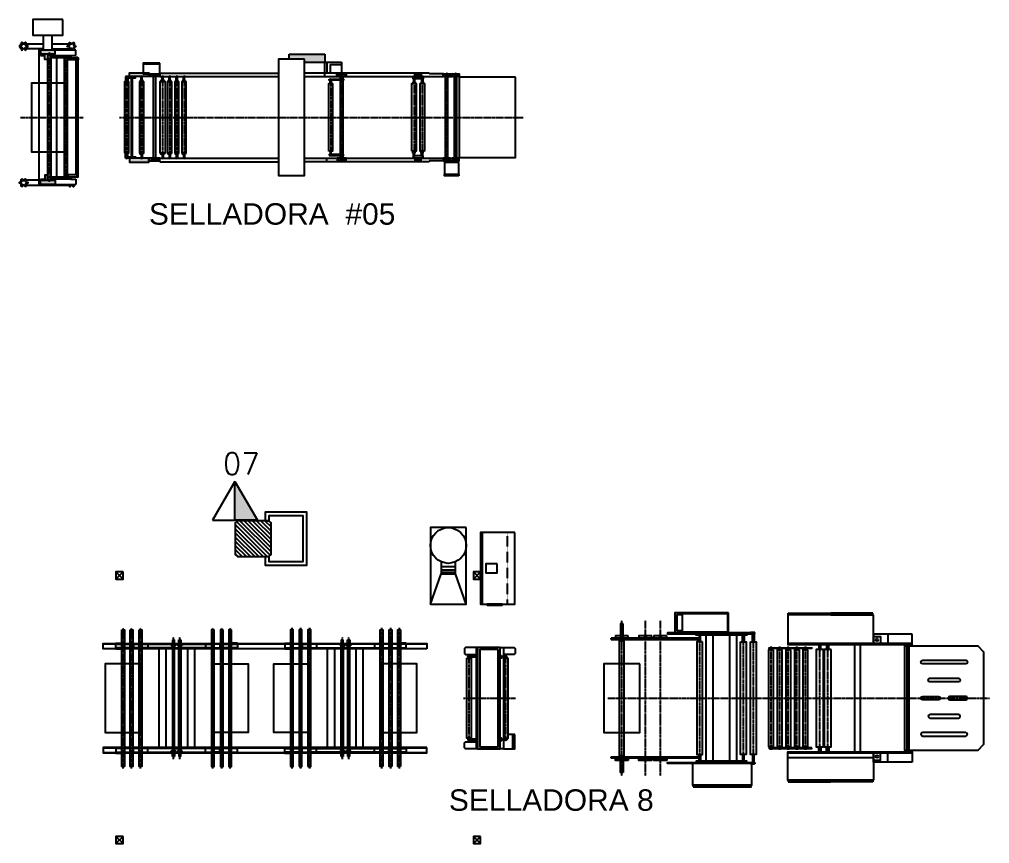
# Model space of a CAD drawing. Header units: millimetres. Extents: x -107 to 237943, y 136 to 168336.
# Drawn here: x 102793 to 116365, y 82059 to 93587 of the extents above; entities that cross this region are included whole.
import ezdxf

# ---------------------------------------------------------------- set-up
doc = ezdxf.new("R2010")
doc.units = ezdxf.units.MM
doc.linetypes.add('CENTER2', pattern=[28.575, 19.05, -3.175, 3.175, -3.175])
doc.linetypes.add('HIDDEN2', pattern=[4.7625, 3.175, -1.5875])
for name, color, linetype in [('edificios', 7, 'Continuous'), ('estructura metálica', 7, 'Continuous'), ('Extintores CO2', 1, 'Continuous'), ('Extintores pqs', 5, 'Continuous'), ('Hidrantes', 5, 'Continuous'), ('maquinaria', 7, 'Continuous'), ('textos', 7, 'Continuous')]:
    doc.layers.add(name, color=color, linetype=linetype)
doc.styles.get("Standard").update_dxf_attribs({"font": 'romans.shx', "width": 0.87})
doc.styles.add('style1', font='arial.ttf')

# ---------------------------------------------------------------- blocks, each defined once
blk = doc.blocks.new('mpr 8')
at = {"layer": 'maquinaria', "linetype": 'CENTER2', "ltscale": 0.04}
for p, q in [((0, -984), (0, 984)), ((120, -984), (120, 984)), ((245, -984), (245, 984)), ((1255, -984), (1255, 984)), ((1380, -984), (1380, 984)), ((1500, -984), (1500, 984)), ((705, -852), (705, 852)), ((795, -852), (795, 852))]:
    blk.add_line(p, q, dxfattribs=at)
at = {"layer": 'maquinaria'}
for p, q in [((690, 815), (690, 755)), ((690, 815), (720, 815)), ((720, 755), (720, 815)), ((780, 755), (780, 815)), ((810, 815), (780, 815)), ((810, 815), (810, 755)), ((-100, 755), (-100, 770)), ((-100, 770), (-20, 770)), ((-100, 705), (-100, 690)), ((-100, 690), (-20, 690)), ((145, 755), (145, 705)), ((345, 755), (345, 705)), ((500, 705), (500, -705)), ((600, 705), (600, -705)), ((690, 735), (690, -735)), ((720, -735), (720, 735)), ((720, 705), (780, 705)), ((780, -735), (780, 735)), ((810, 735), (810, -735)), ((900, 705), (900, -705)), ((1000, 705), (1000, -705)), ((1155, 755), (1155, 705)), ((1355, 755), (1355, 705)), ((1600, 770), (1519, 770)), ((1600, 690), (1519, 690)), ((1600, 755), (1600, 770)), ((1600, 705), (1600, 690)), ((-100, -705), (-100, -690)), ((-100, -690), (-20, -690)), ((-100, -755), (-100, -770)), ((-100, -770), (-20, -770)), ((145, -755), (145, -705)), ((345, -755), (345, -705)), ((690, -815), (690, -755)), ((720, -705), (780, -705)), ((720, -755), (720, -815)), ((780, -755), (780, -815)), ((810, -815), (810, -755)), ((1155, -755), (1155, -705)), ((1355, -755), (1355, -705)), ((1600, -690), (1519, -690)), ((1600, -770), (1520, -770)), ((1600, -705), (1600, -690)), ((1600, -755), (1600, -770)), ((690, -815), (720, -815)), ((810, -815), (780, -815))]:
    blk.add_line(p, q, dxfattribs=at)
for points in [[(-19, 954), (19, 954), (19, -954), (-19, -954)], [(101, 954), (139, 954), (139, -954), (101, -954)], [(226, 954), (264, 954), (264, -954), (226, -954)], [(1274, 954), (1236, 954), (1236, -954), (1274, -954)], [(1399, 954), (1361, 954), (1361, -954), (1399, -954)], [(1519, 954), (1481, 954), (1481, -954), (1519, -954)], [(675, 735), (735, 735), (735, 755), (675, 755)], [(825, 735), (765, 735), (765, 755), (825, 755)], [(675, -735), (735, -735), (735, -755), (675, -755)], [(825, -735), (765, -735), (765, -755), (825, -755)]]:
    blk.add_lwpolyline(points, close=True, dxfattribs=at)
for points in [[(-30, 705), (-100, 705), (-100, 755), (-30, 755)], [(-20, 705), (-100, 705), (-100, 755), (-20, 755)], [(20, 755), (100, 755)], [(100, 705), (20, 705)], [(140, 755), (225, 755)], [(225, 705), (140, 705)], [(265, 755), (1235, 755)], [(690, 705), (265, 705)], [(1235, 705), (810, 705)], [(1360, 755), (1275, 755)], [(1275, 705), (1360, 705)], [(1400, 755), (1481, 755)], [(1481, 705), (1400, 705)], [(1519, 755), (1600, 755), (1600, 705), (1519, 705)], [(1530, 755), (1600, 755), (1600, 705), (1530, 705)], [(-30, -705), (-100, -705), (-100, -755), (-30, -755)], [(-20, -705), (-100, -705), (-100, -755), (-20, -755)], [(100, -705), (20, -705)], [(20, -755), (100, -755)], [(225, -705), (140, -705)], [(140, -755), (225, -755)], [(690, -705), (265, -705)], [(265, -755), (1235, -755)], [(1235, -705), (810, -705)], [(1275, -705), (1360, -705)], [(1360, -755), (1275, -755)], [(1481, -705), (1400, -705)], [(1400, -755), (1480, -755)], [(1520, -755), (1600, -755), (1600, -705), (1519, -705)], [(1530, -755), (1600, -755), (1600, -705), (1530, -705)]]:
    blk.add_lwpolyline(points, dxfattribs=at)
at = {"layer": 'maquinaria', "color": 4}
for points in [[(250, 480), (-250, 480), (-250, -480), (250, -480)], [(1250, 480), (1750, 480), (1750, -480), (1250, -480)]]:
    blk.add_lwpolyline(points, close=True, dxfattribs=at)
blk = doc.blocks.new('mpr 6')
at = {"layer": 'maquinaria'}
h = blk.add_hatch(color=5, dxfattribs=at)
h.dxf.hatch_style = 1
h.paths.add_polyline_path([(80, 940), (-125, 940), (-125, 890), (80, 890)])
h = blk.add_hatch(color=5, dxfattribs=at)
h.dxf.hatch_style = 1
h.paths.add_polyline_path([(80, -940), (-125, -940), (-125, -880), (80, -880)])
for p, q in [((-82, 940), (-82, 1150)), ((38, 940), (38, 1150)), ((-400, 1005), (-400, 1030)), ((-400, 1030), (-392, 1030)), ((-400, 960), (-400, 985)), ((-392, 960), (-400, 960)), ((-369, 1030), (-351, 1030)), ((-351, 960), (-369, 960)), ((-328, 1030), (-82, 1030)), ((-82, 960), (-328, 960)), ((38, 1030), (278, 1030)), ((38, 960), (278, 960)), ((301, 1030), (319, 1030)), ((301, 960), (319, 960)), ((342, 1030), (350, 1030)), ((342, 960), (350, 960)), ((350, 1005), (350, 1030)), ((350, 960), (350, 985)), ((-125, 890), (-125, 864)), ((-125, 864), (-65, 864)), ((212, -834), (212, 834)), ((252, -834), (252, 834)), ((298, 864), (370, 864)), ((370, 864), (370, 940)), ((372, -804), (372, 804)), ((402, -804), (402, 804)), ((-392, -880), (-400, -880)), ((-400, -880), (-400, -905)), ((-400, -925), (-400, -950)), ((-351, -880), (-369, -880)), ((-150, -880), (-328, -880)), ((-125, -864), (-65, -864)), ((-125, -880), (-125, -864)), ((-25, -864), (-20, -864)), ((298, -864), (370, -864)), ((350, -940), (350, -950)), ((370, -864), (370, -940)), ((-400, -950), (-392, -950)), ((-369, -950), (-351, -950)), ((-328, -950), (278, -950)), ((319, -950), (301, -950)), ((350, -950), (342, -950))]:
    blk.add_line(p, q, dxfattribs=at)
at = {"layer": 'maquinaria', "linetype": 'CENTER2', "ltscale": 0.04}
for p, q in [((0, -902), (0, 912)), ((232, -857), (232, 852)), ((388, -857), (388, 852)), ((-403, 0), (476, 0))]:
    blk.add_line(p, q, dxfattribs=at)
at = {"layer": 'maquinaria'}
for points in [[(188, 1370), (-232, 1370), (-232, 1150), (188, 1150)], [(80, 940), (-125, 940), (-125, 890), (80, 890)], [(-25, 810), (-65, 810), (-65, 890), (-25, 890)], [(20, -880), (-20, -880), (-20, 890), (20, 890)], [(402, 804), (258, 804), (258, 834), (402, 834)], [(-25, -810), (-65, -810), (-65, -880), (-25, -880)], [(80, -940), (-125, -940), (-125, -880), (80, -880)]]:
    blk.add_lwpolyline(points, close=True, dxfattribs=at)
for points in [[(-325, 985), (-310, 985, 1), (-310, 1005), (-325, 1005, -0.57735), (-334, 1020), (-326, 1033, 1), (-344, 1043), (-351, 1030, -0.57735), (-369, 1030), (-376, 1043, 1), (-394, 1033), (-386, 1020, -0.57735), (-395, 1005), (-410, 1005, 1), (-410, 985), (-395, 985, -0.57735), (-386, 970), (-394, 957, 1), (-376, 947), (-369, 960, -0.57735), (-351, 960), (-344, 947, 1), (-326, 957), (-334, 970, -0.57735)], [(275, 985), (260, 985, -1), (260, 1005), (275, 1005, 0.57735), (284, 1020), (276, 1033, -1), (294, 1043), (301, 1030, 0.57735), (319, 1030), (326, 1043, -1), (344, 1033), (336, 1020, 0.57735), (345, 1005), (360, 1005, -1), (360, 985), (345, 985, 0.57735), (336, 970), (344, 957, -1), (326, 947), (319, 960, 0.57735), (301, 960), (294, 947, -1), (276, 957), (284, 970, 0.57735)], [(-325, -905), (-310, -905, -1), (-310, -925), (-325, -925, 0.57735), (-334, -940), (-326, -953, -1), (-344, -963), (-351, -950, 0.57735), (-369, -950), (-376, -963, -1), (-394, -953), (-386, -940, 0.57735), (-395, -925), (-410, -925, -1), (-410, -905), (-395, -905, 0.57735), (-386, -890), (-394, -877, -1), (-376, -867), (-369, -880, 0.57735), (-351, -880), (-344, -867, -1), (-326, -877), (-334, -890, 0.57735)]]:
    blk.add_lwpolyline(points, format="xyb", close=True, dxfattribs=at)
for points in [[(370, 940), (-150, 940), (-150, -940), (370, -940)], [(20, 864), (298, 864), (298, 834), (20, 834)], [(105, -834), (105, 834)], [(330, -834), (402, -834), (402, -804), (258, -804), (258, -834), (330, -834)], [(20, -834), (298, -834), (298, -864), (20, -864)]]:
    blk.add_lwpolyline(points, dxfattribs=at)
at = {"layer": 'maquinaria', "color": 4}
blk.add_lwpolyline([(250, 480), (-250, 480), (-250, -480), (250, -480)], close=True, dxfattribs=at)
at = {"layer": 'maquinaria'}
blk.add_lwpolyline([(284, -940), (276, -953, 1), (294, -963), (301, -950, -0.57735), (319, -950), (326, -963, 1), (344, -953), (336, -940)], format="xyb", dxfattribs=at)
blk = doc.blocks.new('selladora 5')
at = {"layer": 'maquinaria', "true_color": 0xff571f}
h = blk.add_hatch(color=20, dxfattribs=at)
h.dxf.hatch_style = 1
h.paths.add_polyline_path([(2275, 812), (2490, 812), (2490, 770), (2775, 770), (2775, 882), (2275, 882)])
h = blk.add_hatch(color=20, dxfattribs=at)
h.dxf.hatch_style = 1
h.paths.add_polyline_path([(310, 570), (40, 570), (40, 625), (310, 625)])
h = blk.add_hatch(color=20, dxfattribs=at)
h.dxf.hatch_style = 1
h.paths.add_polyline_path([(310, -570), (40, -570), (40, -625), (310, -625)])
at = {"layer": 'maquinaria', "color": 20, "true_color": 0xff571f}
for p, q in [((2275, 882), (2775, 882)), ((2275, 812), (2275, 882)), ((2775, 882), (2775, 770))]:
    blk.add_line(p, q, dxfattribs=at)
at = {"layer": 'maquinaria'}
for p, q in [((463, 745), (233, 745)), ((2490, 770), (3005, 770)), ((2775, 570), (2775, 770)), ((2805, 620), (2805, 770)), ((2845, 740), (3005, 740)), ((2845, 740), (2845, 620)), ((3005, 770), (3005, 620)), ((-15, 554), (-15, 500)), ((15, 554), (15, 500)), ((50, 570), (50, 554)), ((70, -554), (70, 554)), ((80, -554), (80, 554)), ((202, 516), (202, 570)), ((218, 516), (218, 570)), ((463, 570), (310, 610)), ((463, 610), (310, 570)), ((372, 570), (372, -570)), ((402, 570), (402, -570)), ((463, 610), (463, 620)), ((463, 620), (2125, 620)), ((463, 570), (2125, 570)), ((495, 516), (495, 570)), ((511, 516), (511, 570)), ((595, 516), (595, 570)), ((611, 516), (611, 570)), ((695, 516), (695, 570)), ((711, 516), (711, 570)), ((795, 516), (795, 570)), ((811, 516), (811, 570)), ((4230, 620), (2490, 620)), ((2490, 570), (4430, 570)), ((2965, 610), (2965, 570)), ((2985, 576), (2985, 535)), ((2989, 606), (2989, 603)), ((3021, 606), (2989, 606)), ((3021, 606), (3021, 603)), ((3025, 576), (3025, 535)), ((3045, 610), (3045, 570)), ((4068, 564), (4068, 570)), ((4088, 564), (4088, 570)), ((4230, 620), (4230, 610)), ((4430, 610), (4230, 610)), ((4525, 570), (4430, 610)), ((4430, 570), (4525, 610)), ((4462, -570), (4462, 570)), ((4470, 610), (4555, 610)), ((4470, 570), (4555, 570)), ((4492, -570), (4492, 570)), ((4650, 570), (4555, 610)), ((4555, 570), (4650, 610)), ((4588, -570), (4588, 570)), ((4618, -570), (4618, 570)), ((2985, 520), (2985, -520)), ((3025, 520), (3025, -520)), ((4005, 499), (4005, 475)), ((4005, 499), (4035, 499)), ((4011, 539), (4011, 499)), ((4029, 539), (4029, 499)), ((4035, 499), (4035, 475)), ((4150, 499), (4120, 499)), ((4120, 499), (4120, 475)), ((4126, 539), (4126, 499)), ((4144, 539), (4144, 499)), ((4150, 499), (4150, 475)), ((-15, -554), (-15, -500)), ((15, -554), (15, -500)), ((202, -516), (202, -570)), ((218, -516), (218, -570)), ((495, -516), (495, -570)), ((511, -516), (511, -570)), ((595, -516), (595, -570)), ((611, -516), (611, -570)), ((695, -516), (695, -570)), ((711, -516), (711, -570)), ((795, -516), (795, -570)), ((811, -516), (811, -570)), ((2985, -535), (2985, -575)), ((3025, -535), (3025, -577)), ((4005, -499), (4005, -475)), ((4005, -499), (4035, -499)), ((4011, -539), (4011, -499)), ((4029, -539), (4029, -499)), ((4035, -499), (4035, -475)), ((4120, -499), (4120, -475)), ((4150, -499), (4120, -499)), ((4126, -539), (4126, -499)), ((4144, -539), (4144, -499)), ((4150, -499), (4150, -475)), ((50, -570), (50, -554)), ((310, -610), (463, -570)), ((463, -610), (310, -570)), ((463, -570), (2125, -570)), ((463, -610), (463, -620)), ((463, -620), (2125, -620)), ((2490, -570), (4430, -570)), ((4230, -620), (2490, -620)), ((2795, -570), (2795, -620)), ((2968, -610), (2968, -570)), ((2992, -606), (2992, -603)), ((3024, -606), (2992, -606)), ((3024, -606), (3024, -603)), ((3048, -610), (3048, -570)), ((4068, -564), (4068, -570)), ((4088, -564), (4088, -570)), ((4430, -610), (4230, -610)), ((4230, -610), (4230, -620)), ((4525, -610), (4430, -570)), ((4430, -610), (4525, -570)), ((4525, -570), (4555, -570)), ((4525, -610), (4555, -610)), ((4650, -610), (4555, -570)), ((4555, -610), (4650, -570))]:
    blk.add_line(p, q, dxfattribs=at)
at = {"layer": 'maquinaria', "linetype": 'CENTER2', "ltscale": 0.04}
for p, q in [((0, 589), (0, -589)), ((210, 589), (210, -589)), ((503, 589), (503, -589)), ((603, 589), (603, -589)), ((703, 589), (703, -589)), ((803, 589), (803, -589)), ((2855, 549), (2855, -549)), ((3005, 614), (3005, -616)), ((4020, 585), (4020, -585)), ((4135, 585), (4135, -585)), ((4478, 626), (4478, -626)), ((4602, 626), (4602, -626)), ((-101, 0), (5547, 0))]:
    blk.add_line(p, q, dxfattribs=at)
at = {"layer": 'maquinaria'}
for points in [[(463, 760), (233, 760), (233, 610), (463, 610)], [(-15, 570), (-15, 554), (125, 554), (125, 570)], [(463, 570), (310, 570), (310, 610), (463, 610)], [(3070, 570), (2940, 570), (2940, 610), (3070, 610)], [(4148, 539), (4008, 539), (4008, 564), (4148, 564)], [(4122, 570), (4032, 570), (4032, 610), (4122, 610)], [(4102, 570), (4052, 570), (4052, 582), (4102, 582)], [(4525, 570), (4430, 570), (4430, 610), (4525, 610)], [(4650, 570), (4555, 570), (4555, 610), (4650, 610)], [(5440, 560), (4650, 560), (4650, -560), (5440, -560)], [(-25, -500), (-25, 500), (25, 500), (25, -500)], [(185, -500), (185, 500), (235, 500), (235, -500)], [(230, 516), (190, 516), (190, 500), (230, 500)], [(468, -500), (468, 500), (538, 500), (538, -500)], [(528, 516), (478, 516), (478, 500), (528, 500)], [(578, -500), (578, 500), (628, 500), (628, -500)], [(623, 516), (583, 516), (583, 500), (623, 500)], [(678, -500), (678, 500), (728, 500), (728, -500)], [(723, 516), (683, 516), (683, 500), (723, 500)], [(778, -500), (778, 500), (828, 500), (828, -500)], [(823, 516), (783, 516), (783, 500), (823, 500)], [(2830, -475), (2830, 475), (2880, 475), (2880, -475)], [(2835, 535), (3035, 535), (3035, 520), (2835, 520)], [(2847, 520), (2863, 520), (2863, 475), (2847, 475)], [(3990, -475), (3990, 475), (4050, 475), (4050, -475)], [(4165, -475), (4105, -475), (4105, 475), (4165, 475)], [(230, -516), (190, -516), (190, -500), (230, -500)], [(528, -516), (478, -516), (478, -500), (528, -500)], [(623, -516), (583, -516), (583, -500), (623, -500)], [(723, -516), (683, -516), (683, -500), (723, -500)], [(823, -516), (783, -516), (783, -500), (823, -500)], [(2835, -535), (3035, -535), (3035, -520), (2835, -520)], [(2847, -520), (2863, -520), (2863, -475), (2847, -475)], [(4148, -539), (4008, -539), (4008, -564), (4148, -564)], [(-15, -570), (-15, -554), (125, -554), (125, -570)], [(463, -570), (310, -570), (310, -610), (463, -610)], [(3073, -570), (2943, -570), (2943, -610), (3073, -610)], [(4122, -570), (4032, -570), (4032, -610), (4122, -610)], [(4102, -570), (4052, -570), (4052, -582), (4102, -582)], [(4525, -570), (4430, -570), (4430, -610), (4525, -610)], [(4645, -630), (4445, -630), (4445, -796), (4645, -796)], [(4650, -570), (4555, -570), (4555, -610), (4650, -610)], [(4645, -820), (4445, -820), (4445, -800), (4645, -800)]]:
    blk.add_lwpolyline(points, close=True, dxfattribs=at)
at = {"layer": 'maquinaria', "color": 6}
blk.add_lwpolyline([(2490, 812), (2125, 812), (2125, -812), (2490, -812)], close=True, dxfattribs=at)
at = {"layer": 'maquinaria', "color": 20, "true_color": 0xff571f}
for points in [[(310, 570), (40, 570), (40, 625), (310, 625)], [(310, -570), (40, -570), (40, -625), (310, -625)]]:
    blk.add_lwpolyline(points, close=True, dxfattribs=at)
at = {"layer": 'maquinaria'}
for centre, start, end in [((3005, 705), 247.1532, 292.8468), ((3005, 475), 67.1532, 112.8468), ((3008, -475), 247.1532, 292.8468), ((3008, -705), 67.1532, 112.8468)]:
    blk.add_arc(centre, 103, start, end, dxfattribs=at)
blk = doc.blocks.new('maquina x')
at = {"layer": 'maquinaria', "color": 142}
for p, q in [((-415, 710), (-415, -710)), ((-35, 710), (-35, 582)), ((-35, 572), (-35, -572)), ((-35, -582), (-35, -710)), ((-35, -710), (-80, -710))]:
    blk.add_line(p, q, dxfattribs=at)
at = {"layer": 'maquinaria', "linetype": 'CENTER2', "ltscale": 0.04}
for p, q in [((-515, -596), (-515, 596)), ((0, -596), (0, 596)), ((-592, 0), (133, 0))]:
    blk.add_line(p, q, dxfattribs=at)
at = {"layer": 'maquinaria', "color": 142}
for points in [[(-395, 710), (-565, 710), (-580, 695), (-580, 625), (-565, 610), (-415, 610)], [(-80, 710), (115, 710), (130, 695), (130, 625), (115, 610), (-35, 610)], [(-395, -710), (-565, -710), (-580, -695), (-580, -625), (-565, -610), (-415, -610)]]:
    blk.add_lwpolyline(points, dxfattribs=at)
for points in [[(-80, 710), (-395, 710), (-395, -710), (-80, -710)], [(-110, 680), (-365, 680), (-365, -680), (-110, -680)]]:
    blk.add_lwpolyline(points, close=True, dxfattribs=at)
at = {"layer": 'maquinaria'}
for points in [[(-545, 560), (-485, 560), (-485, -560), (-545, -560)], [(-415, 572), (-530, 572), (-530, 582), (-415, 582)], [(-415, 598), (-415, 558), (-395, 558), (-395, 598)], [(-60, 598), (-60, 558), (-80, 558), (-80, 598)], [(-60, 572), (15, 572), (15, 582), (-60, 582)], [(30, 560), (-30, 560), (-30, -560), (30, -560)], [(-415, -572), (-530, -572), (-530, -582), (-415, -582)], [(-415, -598), (-415, -558), (-395, -558), (-395, -598)], [(-60, -598), (-60, -558), (-80, -558), (-80, -598)], [(-60, -572), (15, -572), (15, -582), (-60, -582)]]:
    blk.add_lwpolyline(points, close=True, dxfattribs=at)
for points in [[(-509, 582), (-509, 590), (-521, 590), (-521, 582)], [(-521, 572), (-521, 560), (-509, 560), (-509, 572)], [(-6, 582), (-6, 590), (6, 590), (6, 582)], [(6, 572), (6, 560), (-6, 560), (-6, 572)], [(-521, -572), (-521, -560), (-509, -560), (-509, -572)], [(-509, -582), (-509, -588), (-521, -588), (-521, -582)], [(6, -572), (6, -560), (-6, -560), (-6, -572)], [(-6, -582), (-6, -588), (6, -588), (6, -582)]]:
    blk.add_lwpolyline(points, dxfattribs=at)
at = {"layer": 'maquinaria', "color": 21}
for points in [[(-30, -510), (-35, -510), (-35, -572)], [(-35, -582), (-35, -710), (98, -710), (98, -510), (30, -510)]]:
    blk.add_lwpolyline(points, dxfattribs=at)
blk.add_lwpolyline([(125, -510), (105, -510), (105, -710), (125, -710)], close=True, dxfattribs=at)
blk = doc.blocks.new('reb #8')
at = {"layer": 'maquinaria', "linetype": 'CENTER2', "ltscale": 0.04}
for p, q in [((0, -1086), (0, 1086)), ((330, -1086), (330, 1086)), ((540, -1086), (540, 1086)), ((1090, -907), (1090, 906)), ((1700, -910), (1700, 900)), ((1840, -930), (1840, 912)), ((2089, -724), (2089, 724)), ((2209, -724), (2209, 724)), ((2329, -724), (2329, 724)), ((2449, -724), (2449, 724)), ((2569, -724), (2569, 724)), ((2770, -774), (2770, 774)), ((2880, -774), (2880, 774)), ((-197, 0), (5145, 0))]:
    blk.add_line(p, q, dxfattribs=at)
at = {"layer": 'maquinaria'}
for p, q in [((1080, 840), (-150, 840)), ((-150, 820), (-150, 840)), ((-150, 820), (1080, 820)), ((990, 913), (990, 900)), ((1140, 890), (1140, 880)), ((1180, -880), (1180, 880)), ((1280, -880), (1280, 880)), ((1510, -880), (1510, 880)), ((1610, -880), (1610, 880)), ((1650, 890), (1650, 880)), ((1860, 920), (1800, 920)), ((1800, 920), (1800, 915)), ((1820, 900), (1860, 900)), ((1860, 900), (1860, 920)), ((3720, 895), (3720, 765)), ((3260, -750), (3260, 750)), ((3340, -750), (3340, 750)), ((3990, -760), (3990, 760)), ((3990, 760), (4020, 760)), ((4020, -760), (4020, 760)), ((3720, -895), (3720, -765)), ((3990, -760), (4020, -760)), ((-150, -840), (-150, -820)), ((-150, -820), (1080, -820)), ((1080, -840), (-150, -840)), ((990, -915), (990, -900)), ((1140, -890), (1140, -880)), ((1650, -890), (1650, -880)), ((1800, -920), (1800, -915)), ((1860, -920), (1800, -920)), ((1820, -900), (1860, -900)), ((1860, -900), (1860, -920)), ((3520, -835), (2320, -835))]:
    blk.add_line(p, q, dxfattribs=at)
for points in [[(1490, 1195), (740, 1195), (740, 915), (1490, 915)], [(1479, 925), (849, 925), (849, 1185), (1479, 1185)], [(3520, 1165), (2320, 1165), (2320, 765), (3520, 765)], [(20, 1040), (-20, 1040), (-20, 800), (20, 800)], [(-10, 870), (-90, 870), (-90, 840), (-10, 840)], [(90, 870), (10, 870), (10, 840), (90, 840)], [(320, 870), (240, 870), (240, 840), (320, 840)], [(420, 870), (340, 870), (340, 840), (420, 840)], [(530, 870), (450, 870), (450, 840), (530, 840)], [(630, 870), (550, 870), (550, 840), (630, 840)], [(1820, 915), (640, 915), (640, 900), (1820, 900)], [(1040, 890), (1750, 890), (1750, 880), (1040, 880)], [(1100, 880), (1080, 880), (1080, 790), (1100, 790)], [(1690, 880), (1710, 880), (1710, 790), (1690, 790)], [(1830, 900), (1850, 900), (1850, 790), (1830, 790)], [(4060, 895), (3520, 895), (3520, 765), (4060, 765)], [(3620, 765), (3520, 765), (3520, 865), (3620, 865)], [(35, 800), (-35, 800), (-35, -800), (35, -800)], [(1130, 790), (1050, 790), (1050, -790), (1130, -790)], [(1660, 790), (1740, 790), (1740, -790), (1660, -790)], [(1800, 790), (1880, 790), (1880, -790), (1800, -790)], [(2659, 695), (2059, 695), (2059, 705), (2659, 705)], [(2820, 680), (2720, 680), (2720, -680), (2820, -680)], [(2785, 750), (2755, 750), (2755, 680), (2785, 680)], [(2930, 680), (2830, 680), (2830, -680), (2930, -680)], [(2895, 750), (2865, 750), (2865, 680), (2895, 680)], [(2124, 675), (2054, 675), (2054, -675), (2124, -675)], [(2244, 675), (2174, 675), (2174, -675), (2244, -675)], [(2364, 675), (2294, 675), (2294, -675), (2364, -675)], [(2484, 675), (2414, 675), (2414, -675), (2484, -675)], [(2604, 675), (2534, 675), (2534, -675), (2604, -675)], [(20, -1040), (-20, -1040), (-20, -800), (20, -800)], [(1100, -880), (1080, -880), (1080, -790), (1100, -790)], [(1690, -880), (1710, -880), (1710, -790), (1690, -790)], [(1830, -900), (1850, -900), (1850, -790), (1830, -790)], [(2659, -695), (2059, -695), (2059, -705), (2659, -705)], [(3520, -1145), (2320, -1145), (2320, -765), (3520, -765)], [(2785, -750), (2755, -750), (2755, -680), (2785, -680)], [(2895, -750), (2865, -750), (2865, -680), (2895, -680)], [(4060, -895), (3520, -895), (3520, -765), (4060, -765)], [(3620, -765), (3520, -765), (3520, -865), (3620, -865)], [(-10, -870), (-90, -870), (-90, -840), (-10, -840)], [(90, -870), (10, -870), (10, -840), (90, -840)], [(320, -870), (240, -870), (240, -840), (320, -840)], [(420, -870), (340, -870), (340, -840), (420, -840)], [(530, -870), (450, -870), (450, -840), (530, -840)], [(630, -870), (550, -870), (550, -840), (630, -840)], [(1820, -915), (640, -915), (640, -900), (1820, -900)], [(1040, -890), (1750, -890), (1750, -880), (1040, -880)]]:
    blk.add_lwpolyline(points, close=True, dxfattribs=at)
for points in [[(849, 1165), (770, 1165), (770, 945), (849, 945)], [(2097, 705), (2097, 711), (2081, 711), (2081, 705)], [(2081, 695), (2081, 675), (2097, 675), (2097, 695)], [(2217, 705), (2217, 711), (2201, 711), (2201, 705)], [(2201, 695), (2201, 675), (2217, 675), (2217, 695)], [(4020, 750), (4060, 750), (4060, 765), (2320, 765), (2320, 750), (3990, 750)], [(2337, 705), (2337, 711), (2321, 711), (2321, 705)], [(2321, 695), (2321, 675), (2337, 675), (2337, 695)], [(2457, 705), (2457, 711), (2441, 711), (2441, 705)], [(2441, 695), (2441, 675), (2457, 675), (2457, 695)], [(2577, 705), (2577, 711), (2561, 711), (2561, 705)], [(2561, 695), (2561, 675), (2577, 675), (2577, 695)], [(3990, -730), (3960, -730), (3960, 730), (3990, 730)], [(4020, 730), (4980, 730), (5060, 650), (5060, -650), (4980, -730), (4020, -730)], [(2081, -695), (2081, -675), (2097, -675), (2097, -695)], [(2201, -695), (2201, -675), (2217, -675), (2217, -695)], [(2321, -695), (2321, -675), (2337, -675), (2337, -695)], [(2441, -695), (2441, -675), (2457, -675), (2457, -695)], [(2561, -695), (2561, -675), (2577, -675), (2577, -695)], [(2097, -705), (2097, -711), (2081, -711), (2081, -705)], [(2217, -705), (2217, -711), (2201, -711), (2201, -705)], [(4020, -750), (4060, -750), (4060, -765), (2320, -765), (2320, -750), (3990, -750)], [(2337, -705), (2337, -711), (2321, -711), (2321, -705)], [(2457, -705), (2457, -711), (2441, -711), (2441, -705)], [(2577, -705), (2577, -711), (2561, -711), (2561, -705)], [(1820, -915), (990, -915), (990, -1215), (1820, -1215), (1820, -920)]]:
    blk.add_lwpolyline(points, dxfattribs=at)
at = {"layer": 'maquinaria', "color": 240}
for points in [[(2328, 1188), (2918, 1188), (2918, 1168), (2328, 1168)], [(3512, 1188), (2922, 1188), (2922, 1168), (3512, 1168)], [(998, -1238), (1808, -1238), (1808, -1218), (998, -1218)], [(2328, -1168), (2918, -1168), (2918, -1148), (2328, -1148)], [(3512, -1168), (2922, -1168), (2922, -1148), (3512, -1148)]]:
    blk.add_lwpolyline(points, close=True, dxfattribs=at)
at = {"layer": 'maquinaria', "color": 4}
blk.add_lwpolyline([(250, 480), (-250, 480), (-250, -480), (250, -480)], close=True, dxfattribs=at)
at = {"layer": 'maquinaria'}
for points in [[(4210, 480, -1), (4210, 530), (4810, 530, -1), (4810, 480)], [(4310, 228, -1), (4310, 278), (4710, 278, -1), (4710, 228)], [(4430, 25, -1), (4430, -25), (4210, -25, -1), (4210, 25)], [(4590, 25, 1), (4590, -25), (4810, -25, 1), (4810, 25)], [(4310, -228, 1), (4310, -278), (4710, -278, 1), (4710, -228)], [(4210, -480, 1), (4210, -530), (4810, -530, 1), (4810, -480)]]:
    blk.add_lwpolyline(points, format="xyb", close=True, dxfattribs=at)
for centre in [(3570, 815), (3570, -815)]:
    blk.add_circle(centre, 18, dxfattribs=at)
blk = doc.blocks.new('A$C375343D7')
at = {"layer": 'Extintores pqs', "lineweight": -2}
blk.add_hatch(color=256, dxfattribs=at).paths.add_polyline_path([(0, 0.9), (0, 0), (0.52, 0)])
for p, q in [((0, 0.9), (-0.52, 0)), ((0, 0), (0, 0.9)), ((0, 0.9), (0.52, 0)), ((-0.52, 0), (0, 0)), ((0.52, 0), (0, 0))]:
    blk.add_line(p, q, dxfattribs=at)

msp = doc.modelspace()

# ---------------------------------------------------------------- hatches: boundary and pattern name
at = {"layer": 'edificios'}
h = msp.add_hatch(dxfattribs=at)
h.set_pattern_fill('ANSI31', color=1, scale=13, angle=270)
h.paths.add_polyline_path([(105843, 86574), (105813, 86544), (105813, 86104), (105843, 86074), (106283, 86074), (106313, 86104), (106313, 86544), (106283, 86574)])

# ---------------------------------------------------------------- linework, layer by layer
at = {"layer": 'edificios', "color": 1}
msp.add_lwpolyline([(105843, 86574), (105813, 86544), (105813, 86104), (105843, 86074), (106283, 86074), (106313, 86104), (106313, 86544), (106283, 86574)], close=True, dxfattribs=at)
at = {"layer": 'estructura metálica', "color": 40}
for p, q in [((106233, 86574), (106283, 86574)), ((106233, 86074), (106283, 86074)), ((104243, 85759), (104143, 85859)), ((104143, 85759), (104243, 85859)), ((109243, 85759), (109143, 85859)), ((109143, 85759), (109243, 85859)), ((104243, 82059), (104143, 82159)), ((104143, 82059), (104243, 82159)), ((109243, 82059), (109143, 82159)), ((109143, 82059), (109243, 82159))]:
    msp.add_line(p, q, dxfattribs=at)
for points in [[(106233, 86074), (106233, 85954), (106813, 85954), (106813, 86694), (106233, 86694), (106233, 86574)], [(106283, 86074), (106283, 86004), (106763, 86004), (106763, 86644), (106283, 86644), (106283, 86574)]]:
    msp.add_lwpolyline(points, dxfattribs=at)
for points in [[(104243, 85859), (104143, 85859), (104143, 85759), (104243, 85759)], [(109243, 85859), (109143, 85859), (109143, 85759), (109243, 85759)], [(104243, 82159), (104143, 82159), (104143, 82059), (104243, 82059)], [(109243, 82159), (109143, 82159), (109143, 82059), (109243, 82059)]]:
    msp.add_lwpolyline(points, close=True, dxfattribs=at)
at = {"layer": 'maquinaria'}
for p, q in [((109268, 86409), (109268, 85409)), ((108693, 86000), (108693, 85830)), ((108693, 85933), (108893, 85933)), ((108893, 85830), (108893, 86000)), ((108543, 85409), (108693, 85830)), ((108693, 85886), (108893, 85886)), ((108693, 85854), (108893, 85854)), ((108693, 85830), (108893, 85830)), ((109043, 85409), (108893, 85830))]:
    msp.add_line(p, q, dxfattribs=at)
at = {"layer": 'maquinaria', "linetype": 'HIDDEN2'}
msp.add_line((109623, 85409), (109623, 86409), dxfattribs=at)
at = {"layer": 'maquinaria', "color": 142}
for p, q in [((103963, 84852), (108493, 84852)), ((103963, 84789), (108493, 84789)), ((103963, 83397), (108493, 83397)), ((103963, 83334), (108493, 83334))]:
    msp.add_line(p, q, dxfattribs=at)
at = {"layer": 'maquinaria'}
for points in [[(109043, 86479), (108543, 86479), (108543, 85409), (109043, 85409)], [(109723, 86409), (109243, 86409), (109243, 85409), (109723, 85409)], [(109478, 85974), (109318, 85974), (109318, 85844), (109478, 85844)], [(109545, 85409), (109338, 85409), (109338, 85393), (109545, 85393)]]:
    msp.add_lwpolyline(points, close=True, dxfattribs=at)
at = {"layer": 'maquinaria', "color": 142}
for points in [[(108493, 84783), (103963, 84783), (103963, 84858), (108493, 84858)], [(108493, 83403), (103963, 83403), (103963, 83328), (108493, 83328)]]:
    msp.add_lwpolyline(points, close=True, dxfattribs=at)
at = {"layer": 'maquinaria'}
msp.add_circle((108793, 86229), 250, dxfattribs=at)

# ---------------------------------------------------------------- block references
at = {"layer": 'Extintores CO2', "xscale": 603.838934759394, "yscale": 603.838934759394, "zscale": 603.838934759394, "rotation": 3.115632387963031e-12}
msp.add_blockref('A$C375343D7', (105809, 86582), dxfattribs=at)
at = {"layer": 'maquinaria'}
for name, p in [('mpr 6', (103213, 92217)), ('selladora 5', (104293, 92217)), ('reb #8', (111220, 84093)), ('mpr 8', (104243, 84093)), ('maquina x', (109598, 84093))]:
    msp.add_blockref(name, p, dxfattribs=at)
at = {"layer": 'maquinaria', "rotation": 180}
msp.add_blockref('mpr 8', (108104, 84093), dxfattribs=at)

# ---------------------------------------------------------------- texts
at = {"layer": 'Hidrantes', "color": 5, "lineweight": 30}
msp.add_text('07', height=300.2, dxfattribs=at).set_placement((105640, 87223))
at = {"layer": 'textos', "style": 'style1'}
for s, p in [('SELLADORA  #05', (104605, 90716)), ('SELLADORA 8', (108801, 82518))]:
    msp.add_text(s, height=300, dxfattribs=at).set_placement(p)

doc.saveas('drawing.dxf')
